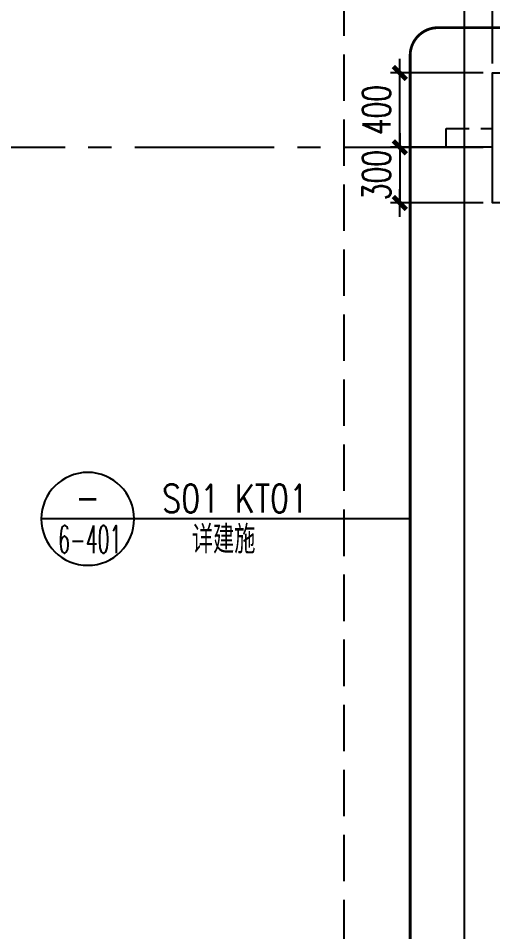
# Model space of a CAD drawing. Extents: x -395226 to -176901, y -140672 to 68263.
# Drawn here: x -272517 to -269963, y 48098 to 53014 of the extents above; entities that cross this region are included whole.
import ezdxf
from ezdxf.enums import TextEntityAlignment as Align

# ---------------------------------------------------------------- set-up
doc = ezdxf.new("R2010")
doc.units = 0
doc.header["$LTSCALE"] = 1000
doc.header["$MEASUREMENT"] = 0
for name, pattern in [('ACAD_ISO08W100', [36, 24, -3, 6, -3]), ('DASH', [0.35, 0.25, -0.1]), ('HIDDEN', [0.375, 0.25, -0.125]), ('Plans$0$CENTER2', [1.125, 0.75, -0.125, 0.125, -0.125])]:
    doc.linetypes.add(name, pattern=pattern)
doc.layers.get('0').update_dxf_attribs({"linetype": 'CONTINUOUS'})
doc.layers.get('Defpoints').update_dxf_attribs({"linetype": 'CONTINUOUS'})
for name, color, linetype in [('A-DIM', 201, 'CONTINUOUS'), ('A-DOTE', 8, 'ACAD_ISO08W100'), ('A-FACADE', 5, 'CONTINUOUS'), ('A-FIN-GRAN', 34, 'CONTINUOUS'), ('A-NOTE', 150, 'CONTINUOUS'), ('A-NOTE-CN', 150, 'CONTINUOUS'), ('A-ROOF', 7, 'CONTINUOUS'), ('Plans$0$Grid', 9, 'Plans$0$CENTER2')]:
    doc.layers.add(name, color=color, linetype=linetype)
doc.styles.add('DIM_FONT', font='SIMPLEX', dxfattribs={"width": 0.7, "bigfont": 'GBCBIG'})
doc.styles.add('PRC-S', font='tjromans.shx', dxfattribs={"width": 0.7, "bigfont": 'tjhztxt.shx'})
doc.styles.add('TJHZTXT', font='tjromans.shx', dxfattribs={"width": 0.8, "bigfont": 'tjhztxt.shx'})
doc.dimstyles.new('DIM100', dxfattribs={"dimscale": 100, "dimtxt": 3, "dimasz": 0.01, "dimexe": 1, "dimexo": 1, "dimgap": 1, "dimtad": 1, "dimdec": 0, "dimzin": 0, "dimdsep": 46, "dimtxsty": 'DIM_FONT', "dimblk1": '_DIMX', "dimblk2": '_DIMX', "dimsah": 1, "dimcen": 0.01, "dimclrd": 256, "dimclre": 256, "dimclrt": 7, "dimadec": 0, "dimazin": 0, "dimtfac": 1, "dimtdec": 0, "dimtix": 1, "dimtmove": 2, "dimatfit": 3, "dimldrblk": '_DIMX', "dimfxl": 0, "dimtolj": 1, "dimtzin": 5, "dimarcsym": 0})

# ---------------------------------------------------------------- blocks, each defined once
blk = doc.blocks.new('Grid')
at = {"layer": 'Plans$0$Grid', "color": 8}
blk.add_line((-28198.22963262349, 16239.99999610754), (8601.770367376506, 16239.99999610754), dxfattribs=at)
blk = doc.blocks.new('sy')
blk.add_line((1948.084988734103, 0), (2948.084988734103, 0))
blk.add_circle((2448.084988734103, 0), 500)
at = {"layer": 'A-NOTE', "linetype": 'Continuous'}
blk.add_line((0, 0), (2948.084988734103, 0), dxfattribs=at)
at = {"layer": 'A-NOTE', "linetype": 'Continuous', "style": 'PRC-S', "width": 0.7}
for tag, p in [('S01', (788.1331886697444, 69.94491989221206)), ('详建施', (788.1331886697444, -372.6048366241121)), ('302', (2168.849493707006, -370.3203460680052))]:
    blk.add_attdef(tag, p, '', height=350, dxfattribs=at)
blk.add_attdef('1', text='', height=350, dxfattribs=at).set_placement((2448.764345478616, 232.3823437618557), align=Align.MIDDLE)
blk = doc.blocks.new('_DIMX')
blk.add_line((-150, 0), (150, 0))
at = {"const_width": 50}
blk.add_lwpolyline([(-70, -70), (70, 70)], dxfattribs=at)
blk = doc.blocks.new('*D528')
at = {"layer": 'A-DIM', "lineweight": -2}
for p, q in [((-269964.8500819909, 52769.81240875853), (-269964.8500820177, 53268.42579019442)), ((-269564.8500805419, 52769.81240877998), (-269564.8500805686, 53268.42579021587)), ((-269565.3500805659, 53218.42579021585), (-269964.350082015, 53218.42579019445))]:
    blk.add_line(p, q, dxfattribs=at)
at = {"layer": 'Defpoints', "color": 0}
for p in [(-269964.850082015, 53218.42579019442), (-269964.8500819883, 52719.81240875853), (-269564.8500805392, 52719.81240877998)]:
    blk.add_point(p, dxfattribs=at)
at = {"layer": 'A-DIM', "lineweight": -2, "xscale": 0.5, "yscale": 0.5, "zscale": 0.5}
for p, rotation in [((-269964.850082015, 53218.42579019442), 180.0000000030724), ((-269564.8500805659, 53218.42579021587), 3.072422316563462e-09)]:
    blk.add_blockref('_DIMX', p, dxfattribs=dict(at, rotation=rotation))
at = {"layer": 'A-DIM', "insert": (-269764.8500812972, 53343.42579020515), "char_height": 150, "attachment_point": 5, "rotation": 3.0724158222937574e-09, "style": 'DIM_FONT'}
blk.add_mtext('\\A1;400', dxfattribs=at)
blk = doc.blocks.new('*D530')
at = {"layer": 'A-DIM', "lineweight": -2}
for p, q in [((-270014.8500819919, 52719.81240875492), (-270513.4634634277, 52719.81240875492)), ((-270463.4634634277, 52320.31240730584), (-270463.4634634277, 52719.31240875492)), ((-270014.8500820133, 52319.81240730584), (-270513.4634634277, 52319.81240730584))]:
    blk.add_line(p, q, dxfattribs=at)
at = {"layer": 'Defpoints', "color": 0}
for p in [(-270463.4634634277, 52719.81240875492), (-269964.8500819919, 52719.81240875492), (-269964.8500820133, 52319.81240730584)]:
    blk.add_point(p, dxfattribs=at)
at = {"layer": 'A-DIM', "lineweight": -2, "xscale": 0.5, "yscale": 0.5, "zscale": 0.5}
for p, rotation in [((-270463.4634634277, 52719.81240875492), 90), ((-270463.4634634277, 52319.81240730584), 270)]:
    blk.add_blockref('_DIMX', p, dxfattribs=dict(at, rotation=rotation))
at = {"layer": 'A-DIM', "insert": (-270588.4634634277, 52519.81240803034), "char_height": 150, "attachment_point": 5, "rotation": 90, "style": 'DIM_FONT'}
blk.add_mtext('\\A1;400', dxfattribs=at)
blk = doc.blocks.new('*D531')
at = {"layer": 'A-DIM', "lineweight": -2}
for p, q in [((-270014.8500820133, 52319.81240730584), (-270513.4634634277, 52319.81240730584)), ((-270463.4634634277, 52320.31240730584), (-270463.4634634277, 52320.81240730584)), ((-270463.4634634277, 52319.81240730584), (-270463.4634634277, 52019.81240585676)), ((-270014.8500819919, 52019.81240585676), (-270513.4634634277, 52019.81240585676)), ((-270463.4634634277, 52019.31240585676), (-270463.4634634277, 52018.81240585676))]:
    blk.add_line(p, q, dxfattribs=at)
at = {"layer": 'Defpoints', "color": 0}
for p in [(-269964.8500820133, 52319.81240730584), (-270463.4634634277, 52019.81240585676), (-269964.8500819919, 52019.81240585676)]:
    blk.add_point(p, dxfattribs=at)
at = {"layer": 'A-DIM', "lineweight": -2, "xscale": 0.5, "yscale": 0.5, "zscale": 0.5}
for p, rotation in [((-270463.4634634277, 52319.81240730584), 270), ((-270463.4634634277, 52019.81240585676), 90)]:
    blk.add_blockref('_DIMX', p, dxfattribs=dict(at, rotation=rotation))
at = {"layer": 'A-DIM', "insert": (-270588.4634634277, 52169.81240658126), "char_height": 150, "attachment_point": 5, "rotation": 90, "style": 'DIM_FONT'}
blk.add_mtext('\\A1;300', dxfattribs=at)

msp = doc.modelspace()

# ---------------------------------------------------------------- linework, layer by layer
msp.add_lwpolyline([(-269564.8500801696, 46969.81241092451), (-270114.8500781796, 46969.81241092451), (-270114.8500781796, 56069.81241587801), (-263414.8500781796, 56069.81241587801), (-263414.8500781796, 51369.81240631264)])
at = {"layer": 'A-FACADE', "linetype": 'HIDDEN', "ltscale": 0.5}
msp.add_lwpolyline([(-269964.8500801696, 52319.81241258389), (-270214.8500801696, 52319.81241258389), (-270214.8500801696, 52419.81241258389), (-269964.8500801696, 52419.81241258389)], dxfattribs=at)
at = {"layer": 'A-FIN-GRAN'}
msp.add_lwpolyline([(-269764.8500819919, 52019.81240875853), (-269964.8500819919, 52019.81240875853), (-269964.8500819919, 52719.81240875853), (-269264.8500819919, 52719.81240875853), (-269264.8500819919, 52519.81240875853)], dxfattribs=at)
at = {"layer": 'A-NOTE', "linetype": 'Continuous'}
msp.add_line((-270407.9152549158, 50319.81241170858), (-270918.7748663959, 50319.81241172386), dxfattribs=at)
at = {"layer": 'A-NOTE', "linetype": 'HIDDEN', "ltscale": 0.5, "const_width": 15}
msp.add_lwpolyline([(-265642.7476376451, 52813.36339483572), (-265642.7476376152, 46989.48567915788, -0.414213562373095), (-265792.7476376152, 46839.48567912808), (-270257.9152549456, 46839.48567907592, -0.4142135623689536), (-270407.915254886, 46989.48567909827), (-270407.9152549158, 52813.36339483572, -0.414213562373095), (-270257.9152549456, 52963.36339485807), (-265792.7476376152, 52963.36339485807, -0.414213562373095)], format="xyb", close=True, dxfattribs=at)
at = {"layer": 'A-ROOF', "linetype": 'DASH'}
msp.add_lwpolyline([(-270764.8500819919, 46319.81240786365), (-262764.8500819919, 46319.81240786365), (-262764.8500819919, 53519.81240786365), (-270764.8500819919, 53519.81240786365)], close=True, dxfattribs=at)

# ---------------------------------------------------------------- block references
at = {"layer": 'A-DOTE'}
msp.add_blockref('Grid', (-247066.6204479157, 36079.81241369991), dxfattribs=at)
at = {"layer": 'A-NOTE'}
ref = msp.add_blockref('sy', (-270918.7748663959, 50319.81241172386), dxfattribs=dict(at, xscale=-0.5, yscale=0.5, zscale=0.5))
ref.add_attrib('302', '6-401', (-272302.2949503383, 50134.65223868986), dxfattribs={"layer": 'A-NOTE-CN', "linetype": 'Continuous', "height": 149.9999999999999, "style": 'TJHZTXT', "width": 0.5})
ref.add_attrib('1', '-', dxfattribs={"layer": 'A-NOTE-CN', "linetype": 'Continuous', "height": 149.9999999999999, "style": 'TJHZTXT', "width": 0.8}).set_placement((-272143.1570391353, 50436.00358360479), align=Align.MIDDLE)
ref.add_attrib('S01', 'S01 KT01', (-271743.1758558619, 50354.78487166998), dxfattribs={"layer": 'A-NOTE-CN', "linetype": 'Continuous', "height": 149.9999999999999, "style": 'TJHZTXT', "width": 0.8})
ref.add_attrib('详建施', '详建施', (-271582.6207557403, 50133.5099934118), dxfattribs={"layer": 'A-NOTE-CN', "linetype": 'Continuous', "height": 149.9999999999999, "style": 'TJHZTXT', "width": 0.8})

# ---------------------------------------------------------------- dimensions: what is measured, and where the dimension line sits
at = {"layer": 'A-DIM'}
for p1, p2, distance, picture, middle in [((-269564.8500805392, 52719.81240877998), (-269964.8500819883, 52719.81240875853), -498.61338143589086, '*D528', (-269764.8500812972, 53343.42579020515)), ((-269964.8500820133, 52319.81240730584), (-269964.8500819919, 52719.81240875492), 498.6133814357454, '*D530', (-270588.4634634277, 52519.81240803034)), ((-269964.8500820133, 52319.81240730584), (-269964.8500819919, 52019.81240585676), -498.6133814357454, '*D531', (-270588.4634634277, 52169.81240658126))]:
    dim = msp.add_aligned_dim(p1=p1, p2=p2, distance=distance, dimstyle='DIM100', override={"dimscale": 50, "dimclrt": 256}, dxfattribs=at)
    dim.commit()
    dim.dimension.update_dxf_attribs({"geometry": picture, "text_midpoint": middle})

doc.saveas('drawing.dxf')
